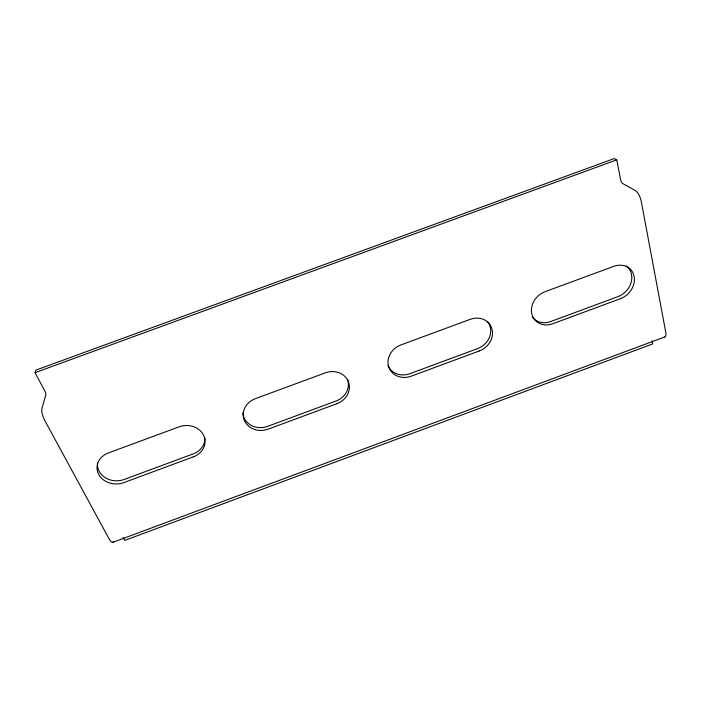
<?xml version="1.0" encoding="UTF-8"?>
<svg xmlns="http://www.w3.org/2000/svg" width="701" height="701" viewBox="0 0 701 701"><rect width="100%" height="100%" fill="white"/><g stroke="black" fill="none" stroke-linecap="round" stroke-linejoin="round"><path stroke-width="1.05" d="M113.273 541.549A8.938 2.515 71 0 1 109.163 538.999L44.987 420.889A9.56 2.874 68.5 0 1 41.894 408.657L45.819 394.873A3.119 0.911 68.1 0 0 44.82 390.956L35.05 372.687L35.874 370.128L614.234 158.557L616.757 159.846L620.665 179.868A3.058 1.051 71.7 0 0 622.488 183.408L635.605 190.707A9.385 3.321 71.2 0 1 641.327 201.73L665.705 331.985A8.789 2.909 68.2 0 1 664.39 336.936M112.659 542.399L664.925 336.901M35.05 372.687L616.757 159.846M123.166 537.544L124.708 540.427L652.71 343.911L652.088 340.747M487.624 321.663A18.366 16.176 -35.5 0 1 477.635 348.59L409.831 373.694A18.314 16.333 -28.2 0 1 387.925 365.501M204.885 438.151A18.752 16.281 -4.2 0 1 193.187 453.906L124.147 479.475A19.041 16.132 0.2 0 1 97.57 462.993M347.521 379.425A18.357 16.403 -18.9 0 1 336.051 401.016L267.633 426.348A18.498 16.386 -10.9 0 1 242.87 413.073M626.238 265.977A18.69 15.685 -45.3 0 1 631.189 282.231A18.69 15.685 -45.3 0 1 617.958 296.628L550.758 321.514A18.506 15.939 -41.5 0 1 532.287 317.045M193.283 456.894L123.849 482.603A19.155 16.211 0.1 0 1 98.613 474.253A19.155 16.211 0.1 0 1 108.489 452.907L179.149 426.821A18.857 16.351 -4.3 0 1 203.676 435.4A18.857 16.351 -4.3 0 1 193.283 456.894M336.962 403.68L268.159 429.161A18.603 16.456 -11 0 1 244.351 420.355A18.603 16.456 -11 0 1 255.339 398.685L325.352 372.836A18.463 16.482 -19 0 1 348.458 381.861A18.463 16.482 -19 0 1 336.962 403.68M479.353 350.947L411.163 376.2A18.419 16.403 -28.1 0 1 388.766 366.956A18.419 16.403 -28.1 0 1 400.841 344.953L470.213 319.341A18.471 16.246 -35.5 0 1 491.927 328.804A18.471 16.246 -35.5 0 1 479.353 350.947M620.464 298.679L552.887 323.713A18.62 16 -41.4 0 1 531.866 314.03A18.62 16 -41.4 0 1 545.01 291.721L613.752 266.345A18.796 15.746 -45.2 0 1 634.098 276.229A18.796 15.746 -45.2 0 1 620.464 298.679"/></g></svg>
